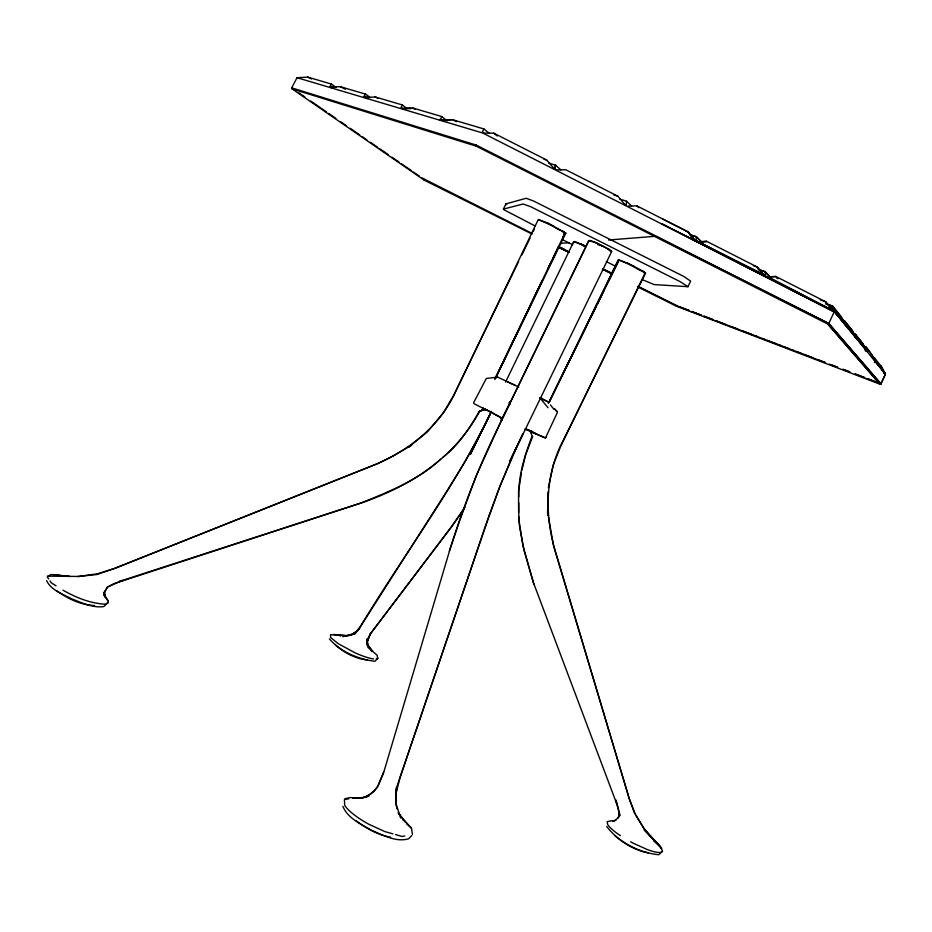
<?xml version="1.0" encoding="UTF-8"?>
<svg xmlns="http://www.w3.org/2000/svg" width="932" height="932" viewBox="0 0 932 932"><rect width="100%" height="100%" fill="white"/><g stroke="black" fill="none" stroke-linecap="round" stroke-linejoin="round"><path stroke-width="1.4" d="M548.028 491.77L547.771 515.676L547.515 511.575M518.728 502.686L518.786 519.194L522.91 545.744L533.29 582.29L618.254 807.811L619.477 816.001L619.687 813.694M518.798 496.884C518.227 475.798 524.646 455.538 532.125 436.083L530.157 430.7M515.547 449.608L499.797 486.586L485.327 526.964L396.438 787.843L395.902 803.85L396.997 808.801M696.157 240.503L696.344 236.705L689.54 234.48M104.104 592.997L107.471 586.88M396.438 787.843L395.599 793.458L396.939 787.785M521.454 472.769L518.53 491.082L518.623 512.647M619.419 813.694L618.72 817.154L614.899 820.649M548.365 487.553L553.282 465.021L560.423 446.859L644.827 273.612L644 271.841L639.597 270.21L627.574 263.197M370.703 632.898L366.94 642.591L370.051 634.214L451.904 526.184L464.847 507.416M521.862 470.299L525.543 455.119L532.685 436.351M637.43 286.718L676.527 306.255L677.016 305.463M449.364 551.068C462.074 510.736 477.033 471.033 495.498 432.961L588.593 240.817L589.991 240.433L594.546 242.029L609.388 249.403L611.823 251.244L510.2 460.548M488.356 517.458L400.073 777.544L396.217 792.829L395.797 803.011L400.609 817.97M442.49 120.484L440.475 119.832L441.675 116.512L412.515 107.926L404.255 108.578M488.822 516.083L499.983 486.178L512.658 455.597L523.085 433.52L510.025 460.711M368.839 795.986L365.274 797.442L374.21 791.233L378.474 784.919L383.355 773.56L449.818 549.903L459.593 520.825L476.345 475.378L501.835 419.621L501.672 420.507L500.402 417.431L493.191 413.33M383.611 771.964L377.367 787.435L370.447 794.332M400.958 108.03L402.356 104.943L375.188 96.94L366.206 97.604L363.608 96.765L365.717 94.167L370.26 97.58M765.463 275.814L765.114 276.559L764.683 275.464L766.104 276.862M638.036 286.38L676.912 305.824L676.434 306.22L880.018 384.217L880.973 383.809L885.214 374.722M546.28 437.353L545.138 437.935L535.294 433.671L531.601 431.656L531.578 430.642M642.532 279.74L654.148 284.575L687.967 286.707L690.6 281.115L683.843 276.478L533.628 201.044L526.172 198.271L505.936 203.863L503.431 209.094L504.189 209.886L535.189 225.987M495.649 378.043L542.517 280.043M547.515 269.593L551.895 260.447M553.142 257.826L558.14 247.376M563.755 233.035L565.013 233L563.138 236.926L565.013 233L563.942 231.66L558.874 229.761L546.467 222.538M494.88 379.068L540.595 283.864M548.738 266.913L549.985 264.304M494.927 379.021L565.013 233M495.475 378.287L565.829 233.14L548.331 223.331L538.288 219.498L453.523 396.077C437.108 428.452 406.923 451.542 373.814 465.091L115.079 568.24L96.811 574.543L77.519 576.558M518.67 261.473L453.511 395.552L443.562 412.561L427.404 431.9L410.185 445.869M521.838 254.972L530.063 238.044M533.221 231.532L534.49 228.934M491.246 411.431L470.334 454.467L490.279 414.018C453.954 488.904 403.172 555.507 360.346 626.595L356.001 631.768L351.667 634.785L342.708 636.661M505.54 382.085L573.623 241.912L574.846 241.539L586.345 246.328M501.416 420.716L588.442 241.761L589.152 240.654L596.666 243.007L606.569 248.215L611.439 251.92L610.763 250.522M548.983 402.275L618.335 259.655L628.832 263.721L643.663 271.468L645.527 273.123L559.957 447.069C545.255 479.211 545.127 516.281 554.901 549.857L629.251 798.666L634.692 813.519M549.263 401.843L618.149 260.844L619.023 260.098L620.234 260.529L634.377 266.634M548.389 403.428L619.023 260.098L608.794 280.916M549.274 401.89L585.75 327.738M590.876 317.334L595.991 306.931M597.272 304.333L603.668 291.32M439.881 119.413L441.022 120.251L452.649 119.739L483.941 128.954L482.333 132.193L484.628 133.125L493.785 133.16L546.676 160.036L554.191 168.68M617.846 818.226L619.116 815.675M482.741 429L465.522 460.897L446.824 491.176L358.226 630.114M104.174 592.67L107.203 587.544L113.553 583.828L359.472 503.583C407.762 487.354 454.7 458.567 478.698 412.049M329.777 86.851L331.466 84.09L336.079 87.457M508.662 405.828L510.258 403.416L509.536 404.104M462.878 510.561L451.449 526.918L370.971 633.119L367.383 639.655L367.29 645.328L366.893 639.177M573.32 242.681L574.1 241.749L585.727 246.269M359.705 628.413L354.591 634.063L356.408 632.094M411.793 835.538L408.659 838.777C395.983 842.551 383.11 835.095 371.635 830.354C361.08 824.098 347.799 818.436 342.883 806.366M378.066 658.132L374.944 661.277C358.389 659.367 340.425 651.573 329.415 638.933M844.974 323.788L834.303 311.276L866.143 349.861L865.152 350.77L867.168 351.026L865.385 346.809L865.781 350.467M661.545 852.139L658.726 854.737C639.305 852.768 618.394 842.062 606.697 826.463M107.902 602.794L103.778 606.581C92.722 608.153 82.086 602.794 72.009 598.985C63.05 594.08 51.237 590.504 46.6 580.648M440.487 459.255C418.235 480.225 389.331 491.455 361.488 502.814L119.576 581.358L122.418 580.438L108.718 586.345M442.665 457.484C458.556 445.123 469.693 428.184 479.957 411.128L484.221 409.544L479.13 411.629L482.193 409.87L487.238 410.022L482.881 408.169L492.678 412.701M885.051 373.709L881.136 366.264M874.356 362.362L875.381 361.628L885.214 373.581L876.534 362.501L874.775 358.401L875.183 361.977M867.249 351.411L865.56 346.844L862.822 345.854M408.868 447.139L411.734 445.112L392.512 456.342L378.217 463.46L114.857 568.334L97.592 573.763L78.649 576.454L47.381 576.151M357.072 630.917L351.259 634.937L353.927 633.935M827.826 324.068L828.793 323.474L880.915 383.902L879.936 384.217L827.826 324.068L476.287 146.184L292.054 88.855L291.681 87.853L297.028 77.694L307.758 77.111L331.466 84.09M496.605 377.588L497.583 377.145L486.318 378.474L473.666 402.601L473.98 403.649L501.533 417.851L502.686 417.373L510.794 401.144L509 402.834L510.037 402.531M362.222 798.037L369.27 794.856M612.51 821.29L616.029 819.962M368.746 795.812L361.336 798.188L350.385 797.547L345.073 798.666M354.02 633.55L346.203 635.775L333.784 634.471M884.398 372.893L884.911 373.557L883.816 372.917L884.887 373.161M503.431 209.094L523.155 203.98L530.821 206.776L680.383 281.779L687.967 286.707M695.225 240.922L696.146 240.701M404.814 835.969L402.286 836.482L395.587 834.606M626.257 205.203L626.444 201.195L619.687 199.052M348.615 798.852L344.444 799.446L344.665 805.26A38.748 10.718 26.5 0 0 368.571 824.121L384.881 831.6L392.908 833.849M352.774 798.258L366.509 797.268M560.645 243.322L569.359 242.728M608.561 240.013L655.557 236.262L828.781 323.532L880.973 383.809M764.345 275.208L757.425 267.111L706.794 241.4L699.501 241.877L697.183 241.26L834.42 311.649L885.4 374.082L880.915 383.902L867.319 378.695M768.457 277.037L775.937 276.571L777.836 278.726M365.717 94.167L340.32 86.688L330.01 86.991L332.608 88.295M695.528 240.421L694.596 240.479L687.898 231.823L662.605 219.008M767.549 276.862L775.774 276.443L825.682 301.793L833.791 310.636M698.616 241.749L706.794 241.4M699.023 241.831L706.957 241.528M367.22 659.949C355.558 658.808 344.281 652.703 335.462 645.13M627.97 206.123L636.801 205.832L688.189 231.94L694.608 239.664M556.614 169.904L565.817 169.764L617.939 196.244L624.836 204.562L624.114 203.98M404.092 108.578L411 108.496L401.296 108.194L402.717 108.59M368.559 97.604L364.517 97.254L368.559 97.382M766.314 276.967L767.77 277.014L764.263 276.198M94.575 605.485C80.665 605.136 67.465 598.519 56.351 590.562M334.005 87.142L330.01 86.991L331.419 87.375M373.557 658.947A26.306 5.044 25.6 0 1 354.941 652.773L338.141 643.616L330.58 637.465L330.58 634.692L348.918 635.636M299.277 77.834L297.028 77.694L482.648 132.973L833.954 311.556L697.183 241.26M53.439 574.846L68.968 576.395M56.572 575.009L70.017 576.5M390.613 837.146C378.008 835.025 366.416 828.548 356.327 820.882M875.952 362.432L876.534 362.501M648.311 852.862C635.822 850.718 624.323 843.833 614.794 835.631M856.426 338.549L857.032 338.631L834.303 311.276L839.511 317.672M698.499 241.936L762.749 274.008L763.459 275.045M363.993 97.149L366.206 97.604M696.181 241.306L699.804 242.134M765.487 276.478L769.191 277.328L833.592 310.904L661.603 223.68L834.14 311.917L828.781 323.532L827.744 324.01L880.018 384.217M613.978 821.442L611.206 820.766L607.221 821.663L607.571 824.296A30.709 6.559 28.2 0 0 620.374 835.643M883.816 372.917L884.736 373.15M585.715 246.537L583.35 245.908L581.032 243.951M597.715 244.627L602.794 246.025M563.114 232.324L565.829 233.14M543.938 159.197L546.676 160.036M548.82 163.1L555.519 165.162L560.854 169.845M828.793 323.474L476.275 145.101L291.681 87.853L294.069 89.507M557.324 412.585L545.5 437.877L524.856 429.104M613.804 194.928L617.939 196.244M643.325 272.424L645.527 273.123M538.964 219.929L553.946 226.278M685.509 231.066L688.189 231.94M690.81 235.039L696.262 236.81L701.097 241.644M440.475 119.832L450.738 120.228L441.022 120.251M753.394 265.76L757.425 267.111M758.415 269.418L765.265 271.713L769.925 276.827M758.31 269.511L765.172 271.818L769.867 276.955M825.612 303.727L832.381 306.034L841.107 316.822L842.644 320.293M820.288 299.941L825.682 301.793M825.729 303.704L832.486 306.022L841.316 316.927L846.303 325.967M841.584 319.804L844.287 320.748L852.314 330.662L854.691 335.974M841.759 319.827L844.462 320.783L852.535 330.79L856.461 338.188M338.176 635.123L340.821 636.055M852.71 333.365L855.436 334.332L862.881 343.558L866.527 350.455M872.236 357.422L874.88 358.401L876.36 362.676L884.631 372.695L883.816 372.183M526.359 429.349L530.11 430.759M691.87 311.544L701.4 315.191M704.114 316.228L713.632 319.874M716.359 320.923L757.157 336.534M762.597 338.619L769.401 341.217M772.115 342.254L781.633 345.9M784.36 346.949L793.878 350.583M796.592 351.632L825.158 362.56M829.235 364.121L837.402 367.243M842.843 369.328L849.635 371.926M855.075 374.012L864.605 377.658M691.765 311.521L701.225 315.144M703.928 316.169L713.399 319.781M716.102 320.818L725.562 324.429M730.968 326.503L737.725 329.078M743.13 331.14L752.59 334.763M755.293 335.788L764.753 339.399M767.455 340.436L776.915 344.048M779.618 345.085L789.078 348.696M791.781 349.733L801.24 353.345M803.943 354.381L813.403 357.993M818.809 360.055L825.566 362.641M830.971 364.703L837.728 367.278M843.134 369.352L849.891 371.926M855.296 374L864.756 377.611M867.459 378.637L876.919 382.26M559.957 247.295L563.965 248.972M539.803 397.964L548.144 401.902L540.304 397.696M496.453 376.575L515.268 385.405M505.89 380.99L518.774 387.071M558.443 247.155L568.858 252.316L558.105 247.073M602.701 269.08L611.811 273.6M637.849 286.497L676.9 305.847M421.777 177.814L531.741 233.245M560.26 247.504L569.336 252.036M603.039 268.882L612.103 273.425M292.054 88.855L424.177 180.132L532.102 234.072M602.317 269.173L611.637 273.787M562.346 239.582L572.691 244.767M606.313 261.612L615.376 266.144M860.073 342.137L862.659 343.442L864.931 348.533M340.32 86.688L345.399 89.251M307.758 77.111L311.556 79.034M452.649 119.739L456.505 121.696M412.515 107.926L415.078 109.219M375.188 96.94L377.74 98.233M364.517 97.254L367.08 98.547M878.771 365.064L881.322 366.358L884.631 372.695M838.718 315.61L841.316 316.927M530.739 431.19L536.774 434.254L532.358 431.889M527.023 429.291L529.504 430.561M56.048 585.832L51.47 582.954L50.083 580.951M62.933 590.154C75.818 597.529 90.264 603.4 105.234 604.192L108.042 602.794A32.527 7.316 23.4 0 0 107.704 600.15L104.209 594.325M298.846 92.804L304.811 96.928M310.775 101.064L326.293 111.793M328.681 113.436L335.846 118.387M340.611 121.696L346.588 125.82M350.164 128.29L359.717 134.895M362.105 136.55L366.87 139.847M370.458 142.328L377.611 147.279M380 148.922L388.353 154.7M391.941 157.182L399.094 162.133M401.482 163.787L411.035 170.381M413.424 172.036L419.388 176.16M865.409 349.884L866.853 350.991M402.356 104.943L406.841 108.415M855.215 337.419L856.788 338.642M831.705 309.016L833.93 310.775M441.675 116.512L447.15 120.904M483.941 128.954L489.265 133.404M493.785 133.16L497.129 135.967M653.518 840.699L660.497 846.769L662.582 851.207A31.35 6.699 28.2 0 1 647.775 849.751L634.482 843.798A30.709 6.559 28.2 0 1 630.638 841.794M406.352 823.55L411.513 828.292L412.422 834.443M626.444 201.195L631.698 206.089M636.801 205.832L638.839 207.731M369.981 649.464L372.054 651.503L368.012 645.48M696.344 236.705L701.144 241.505M554.214 408.635L557.231 411.711L554.423 408.81M659.576 845.941L644.21 829.795L661.673 848.516L644.012 828.606L635.146 813.904L629.31 798.887L553.48 545.453L548.47 517.004M505.936 203.863L506.705 204.69M660.497 846.769L644.629 829.631L635.461 814.766M402.624 819.193L405.537 822.408M775.774 276.443L777.568 278.435M398.185 813.228L411.513 828.292M866.143 349.861L867.168 351.026L834.303 311.276L845.918 325.536M529.318 430.456L531.718 433.252L530.751 431.807M825.391 301.7L831.344 309.028M539.849 397.743L548.063 407.75M757.099 266.995L763.891 275.674M853.968 335.404L855.762 337.594M843.856 323.008L845.592 325.14L844.462 320.783M862.659 343.442L855.261 334.297L855.716 338.071M865.385 346.809L872.259 355.29L874.402 360.136M874.775 358.401L881.322 366.358M865.56 346.844C867.133 346.168 878.061 365.426 875.742 361.686M367.534 644.618L373.639 652.284A26.853 5.149 25.6 0 1 377.227 655.58L377.623 658.481A26.306 5.044 25.6 0 1 376.202 659.017M687.898 231.823L693.851 239.407M48.697 578.947L47.311 576.943L50.514 574.648A33.203 7.468 23.4 0 1 63.283 576.465M574.1 241.749L574.683 242.588M103.767 594.826L107.774 600.686M398.29 812.389L403.44 820.195M550.393 404.907L553.853 409.183M563.942 231.66L565.118 233.548M103.801 594.115L104.932 596.294L104.535 591.377M367.511 645.608L368.641 648.148L367.115 641.833M696.903 241.004L697.241 241.749M834.128 310.484L832.381 306.034L833.022 309.972M844.287 320.748L845.592 325.14M615.866 800.064L616.961 803.815M533.931 584.457L524.075 550.241L519.567 526.72L518.903 516.864M855.436 334.332L856.625 338.631M589.152 240.654L589.339 241.318M615.866 800.204L619.838 815.535M832.486 306.022L833.418 310.309M104.174 592.333L105.153 597.272M367.022 639.317L368.093 646.214M547.527 510.212L548.086 514.289M765.265 271.713L765.498 275.639M476.275 145.101L476.287 146.184M424.165 179.468L424.177 180.132M555.519 165.162L554.878 168.937L555.519 165.162M689.156 310.507L678.275 306.348L689.063 310.496"/></g></svg>
